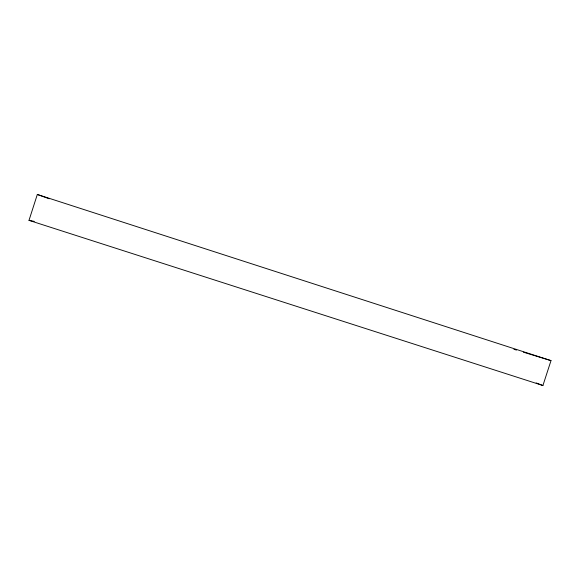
<?xml version="1.0" encoding="UTF-8"?>
<svg xmlns="http://www.w3.org/2000/svg" width="580" height="580" viewBox="0 0 580 580"><rect width="100%" height="100%" fill="white"/><g stroke="black" fill="none" stroke-linecap="round" stroke-linejoin="round"><path stroke-width="0.87" d="M29 220.356L37.323 194.474L551 360.622L542.916 385.526L29 220.356L34.3 221.386M513.916 349.29L516.505 350.081M523.399 352.183L551 360.622M37.323 194.474L49.227 198.78M536.174 382.93L542.916 385.526"/></g></svg>
